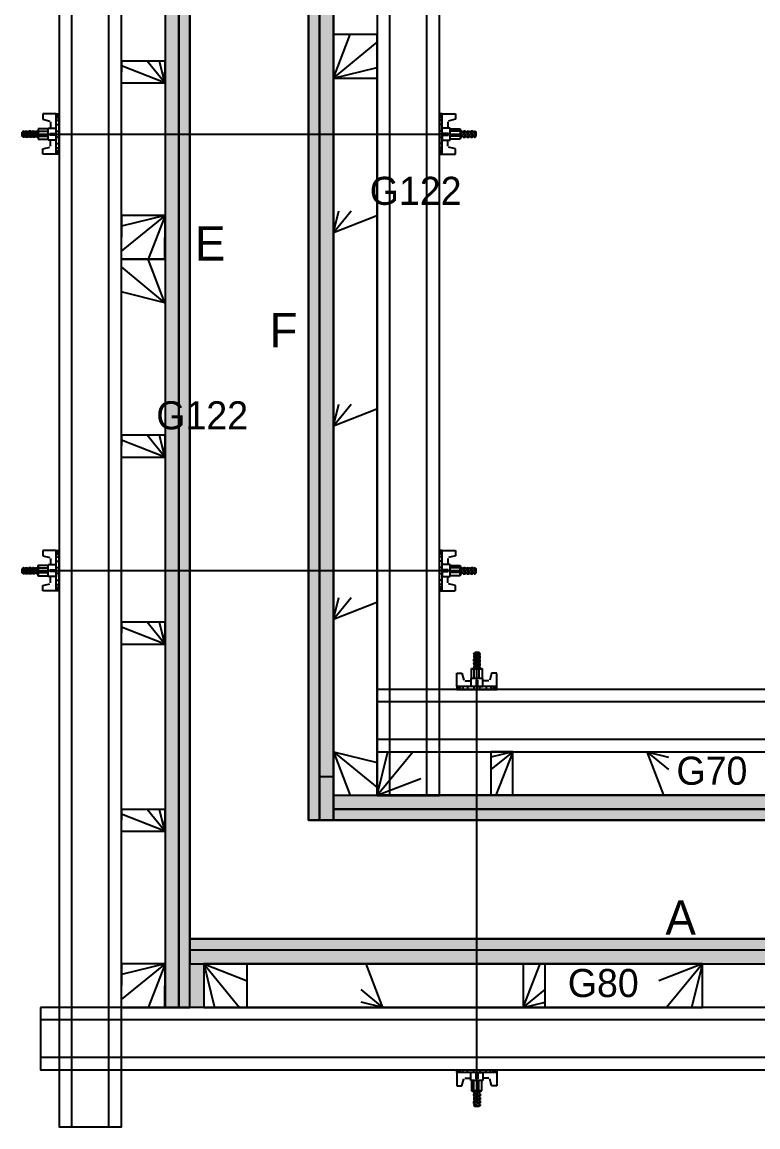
# Model space of a CAD drawing. Header units: metres. Extents: x 3473 to 8260, y 7512 to 8182.
# Drawn here: x 3473.3 to 3709.3, y 7549 to 7903.3 of the extents above; entities that cross this region are included whole.
import ezdxf

# ---------------------------------------------------------------- set-up
doc = ezdxf.new("R2010")
doc.units = ezdxf.units.M
for name, color, linetype in [('CHAPA', 7, 'Continuous'), ('CONCRETO', 7, 'Continuous'), ('Hachura', 7, 'Continuous'), ('Madeira', 7, 'Continuous'), ('Perfil Metálico', 7, 'Continuous'), ('SARRAFO', 7, 'Continuous'), ('TEXTO_GERAL', 7, 'Continuous')]:
    doc.layers.add(name, color=color, linetype=linetype)

msp = doc.modelspace()

# ---------------------------------------------------------------- hatches: boundary and pattern name
at = {"layer": 'Hachura'}
h = msp.add_hatch(color=7, dxfattribs=at)
h.dxf.hatch_style = 1
h.paths.add_polyline_path([(3523.5, 8067.31), (3519.1, 8067.31), (3519.1, 8067.31), (3519.1, 7587.31), (3519.1, 7587.31), (3523.5, 7587.31), (3523.5, 7587.31), (3523.5, 8067.31)])
h = msp.add_hatch(color=7, dxfattribs=at)
h.dxf.hatch_style = 1
h.paths.add_polyline_path([(3523.5, 7587.31), (3527.1, 7587.31), (3527.1, 7587.31), (3527.1, 8067.31), (3527.1, 8067.31), (3523.5, 8067.31), (3523.5, 8067.31), (3523.5, 7587.31)])
h = msp.add_hatch(color=7, dxfattribs=at)
h.dxf.hatch_style = 1
h.paths.add_polyline_path([(3568.7, 8067.31), (3565.1, 8067.31), (3565.1, 8067.31), (3565.1, 7647.31), (3565.1, 7647.31), (3568.7, 7647.31), (3568.7, 7647.31), (3568.7, 8067.31)])
h = msp.add_hatch(color=7, dxfattribs=at)
h.dxf.hatch_style = 1
h.paths.add_polyline_path([(3573.1, 8067.31), (3568.7, 8067.31), (3568.7, 8067.31), (3568.7, 7647.31), (3568.7, 7647.31), (3573.1, 7647.31), (3573.1, 7647.31), (3573.1, 8067.31)])
h = msp.add_hatch(color=7, dxfattribs=at)
h.dxf.hatch_style = 1
h.paths.add_polyline_path([(3573.1, 7650.91), (3573.1, 7655.31), (3573.1, 7655.31), (3879.1, 7655.31), (3879.1, 7655.31), (3879.1, 7650.91), (3879.1, 7650.91), (3573.1, 7650.91)])
h = msp.add_hatch(color=7, dxfattribs=at)
h.dxf.hatch_style = 1
h.paths.add_polyline_path([(3573.1, 7647.31), (3879.1, 7647.31), (3879.1, 7647.31), (3879.1, 7650.91), (3879.1, 7650.91), (3573.1, 7650.91), (3573.1, 7650.91), (3573.1, 7647.31)])
h = msp.add_hatch(color=7, dxfattribs=at)
h.dxf.hatch_style = 1
h.paths.add_polyline_path([(3527.1, 7609.31), (3879.1, 7609.31), (3879.1, 7609.31), (3879.1, 7605.71), (3879.1, 7605.71), (3527.1, 7605.71), (3527.1, 7605.71), (3527.1, 7609.31)])
h = msp.add_hatch(color=7, dxfattribs=at)
h.dxf.hatch_style = 1
h.paths.add_polyline_path([(3527.1, 7605.71), (3527.1, 7601.31), (3527.1, 7601.31), (3879.1, 7601.31), (3879.1, 7601.31), (3879.1, 7605.71), (3879.1, 7605.71), (3527.1, 7605.71)])
h = msp.add_hatch(color=7, dxfattribs=at)
h.dxf.hatch_style = 1
h.paths.add_polyline_path([(3527.1, 7587.31), (3531.5, 7587.31), (3531.5, 7587.31), (3531.5, 7601.31), (3531.5, 7601.31), (3527.1, 7601.31), (3527.1, 7601.31), (3527.1, 7587.31)])

# ---------------------------------------------------------------- linework, layer by layer
at = {"layer": 'CHAPA', "color": 7, "lineweight": 25}
for p, q in [((3527.1, 7609.31), (3527.1, 7601.31)), ((3527.1, 7601.31), (3530.87, 7601.31))]:
    msp.add_line(p, q, dxfattribs=at)
for points in [[(3523.5, 7587.31), (3527.1, 7587.31), (3527.1, 8067.31), (3523.5, 8067.31)], [(3565.1, 8067.31), (3565.1, 7647.31), (3568.7, 7647.31), (3568.7, 8067.31)], [(3573.1, 7647.31), (3879.1, 7647.31), (3879.1, 7650.91), (3573.1, 7650.91)], [(3527.1, 7609.31), (3879.1, 7609.31), (3879.1, 7605.71), (3527.1, 7605.71)]]:
    msp.add_lwpolyline(points, close=True, dxfattribs=at)
at = {"layer": 'CONCRETO', "color": 7, "lineweight": 25}
msp.add_lwpolyline([(3857.1, 7609.31), (3857.1, 7647.31), (3565.1, 7647.31), (3565.1, 8045.31), (3527.1, 8045.31), (3527.1, 7609.31)], close=True, dxfattribs=at)
at = {"layer": 'Hachura', "color": 7, "lineweight": 25}
for p, q in [((3484.19, 7873.85), (3479.93, 7873.85)), ((3479.93, 7873.85), (3479.93, 7872.17)), ((3484.17, 7873.71), (3485.1, 7873.71)), ((3484.17, 7873.5), (3485.1, 7873.5)), ((3484.17, 7873.17), (3485.1, 7873.17)), ((3484.19, 7860.95), (3484.19, 7873.85)), ((3484.19, 7873.85), (3485.09, 7873.85)), ((3485.09, 7873.85), (3485.09, 7860.96)), ((3608.01, 7873.71), (3607.08, 7873.71)), ((3608.01, 7873.5), (3607.08, 7873.5)), ((3608.01, 7873.17), (3607.08, 7873.17)), ((3607.09, 7873.85), (3607.09, 7860.96)), ((3607.99, 7873.85), (3607.09, 7873.85)), ((3607.99, 7860.95), (3607.99, 7873.85)), ((3607.99, 7873.85), (3612.25, 7873.85)), ((3612.25, 7873.85), (3612.25, 7872.17)), ((3479.93, 7872.17), (3482.14, 7871.59)), ((3482.38, 7871.28), (3482.38, 7869.33)), ((3484.17, 7872.7), (3485.1, 7872.7)), ((3484.17, 7871.86), (3485.1, 7871.86)), ((3484.17, 7870.43), (3485.09, 7870.43)), ((3485.09, 7872.9), (3485.09, 7865.08)), ((3608.01, 7872.7), (3607.08, 7872.7)), ((3608.01, 7871.86), (3607.08, 7871.86)), ((3607.09, 7872.9), (3607.09, 7865.08)), ((3608.01, 7870.43), (3607.09, 7870.43)), ((3609.8, 7871.28), (3609.8, 7869.33)), ((3612.25, 7872.17), (3610.04, 7871.59)), ((3473.61, 7868.3), (3473.29, 7867.98)), ((3473.29, 7866.69), (3473.29, 7867.98)), ((3473.61, 7866.37), (3473.29, 7866.69)), ((3473.61, 7867.79), (3473.95, 7868.46)), ((3474.18, 7868.4), (3473.61, 7867.27)), ((3473.61, 7868.05), (3473.74, 7868.3)), ((3473.74, 7868.3), (3473.61, 7868.3)), ((3474.25, 7868.3), (3473.61, 7867.01)), ((3473.61, 7868.3), (3473.61, 7866.37)), ((3473.93, 7866.37), (3473.61, 7866.37)), ((3473.61, 7866.37), (3473.61, 7866.37)), ((3473.93, 7866.37), (3474.9, 7868.3)), ((3473.93, 7866.37), (3474.9, 7868.3)), ((3474.02, 7866.3), (3475.11, 7868.46)), ((3474.25, 7868.3), (3474.9, 7868.3)), ((3475.34, 7868.4), (3474.27, 7866.26)), ((3474.28, 7867.4), (3614.08, 7867.39)), ((3475.42, 7868.3), (3474.45, 7866.37)), ((3475.09, 7866.37), (3474.45, 7866.37)), ((3475.09, 7866.37), (3476.06, 7868.3)), ((3475.19, 7866.3), (3476.27, 7868.46)), ((3476.06, 7868.3), (3475.42, 7868.3)), ((3476.5, 7868.4), (3475.43, 7866.26)), ((3476.58, 7868.3), (3475.61, 7866.37)), ((3476.25, 7866.37), (3475.61, 7866.37)), ((3475.82, 7866.37), (3475.61, 7866.37)), ((3476.25, 7866.37), (3477.22, 7868.3)), ((3476.35, 7866.3), (3477.43, 7868.46)), ((3476.79, 7868.3), (3476.58, 7868.3)), ((3477.66, 7868.4), (3476.59, 7866.26)), ((3477.74, 7868.3), (3476.77, 7866.37)), ((3477.41, 7866.37), (3476.77, 7866.37)), ((3476.79, 7868.3), (3477.22, 7868.3)), ((3477.41, 7866.37), (3478.38, 7868.3)), ((3477.74, 7868.3), (3478.38, 7868.3)), ((3478.38, 7867.53), (3477.75, 7866.26)), ((3478.38, 7867.27), (3477.93, 7866.37)), ((3478.38, 7866.37), (3477.93, 7866.37)), ((3478.38, 7869.08), (3478.38, 7865.72)), ((3481.61, 7869.08), (3478.38, 7869.08)), ((3478.38, 7868.3), (3481.61, 7868.3)), ((3478.38, 7866.76), (3481.61, 7866.76)), ((3478.45, 7869.08), (3478.45, 7865.72)), ((3481.61, 7865.47), (3481.61, 7869.34)), ((3481.61, 7869.34), (3484.19, 7869.34)), ((3481.61, 7869.34), (3481.61, 7869.08)), ((3481.61, 7869.34), (3481.61, 7869.08)), ((3482.19, 7867.61), (3484.19, 7867.61)), ((3484.19, 7867.09), (3482.19, 7867.09)), ((3484.19, 7867.4), (3484.19, 7865.47)), ((3484.19, 7867.4), (3485.09, 7867.4)), ((3484.19, 7866.11), (3484.19, 7866.76)), ((3484.19, 7860.95), (3484.19, 7866.11)), ((3484.51, 7866.44), (3484.29, 7866.44)), ((3484.31, 7868.38), (3484.75, 7868.38)), ((3484.94, 7866.44), (3484.51, 7866.44)), ((3607.99, 7867.4), (3607.09, 7867.4)), ((3607.24, 7866.44), (3607.67, 7866.44)), ((3607.87, 7868.38), (3607.43, 7868.38)), ((3607.67, 7866.44), (3607.88, 7866.44)), ((3610.57, 7869.34), (3607.99, 7869.34)), ((3609.99, 7867.61), (3607.99, 7867.61)), ((3607.99, 7867.4), (3607.99, 7865.47)), ((3607.99, 7867.09), (3609.99, 7867.09)), ((3607.99, 7866.11), (3607.99, 7866.76)), ((3607.99, 7860.95), (3607.99, 7866.11)), ((3610.57, 7865.47), (3610.57, 7869.34)), ((3610.57, 7869.34), (3610.57, 7869.08)), ((3610.57, 7869.34), (3610.57, 7869.08)), ((3610.57, 7869.08), (3613.8, 7869.08)), ((3613.8, 7868.3), (3610.57, 7868.3)), ((3613.8, 7866.76), (3610.57, 7866.76)), ((3613.73, 7869.08), (3613.73, 7865.73)), ((3613.8, 7869.08), (3613.8, 7865.73)), ((3614.44, 7868.3), (3613.8, 7868.3)), ((3614.76, 7866.37), (3613.8, 7868.3)), ((3613.8, 7867.53), (3614.43, 7866.26)), ((3613.8, 7867.27), (3614.25, 7866.37)), ((3613.8, 7866.37), (3614.25, 7866.37)), ((3614.44, 7868.3), (3615.41, 7866.37)), ((3614.52, 7868.4), (3615.59, 7866.26)), ((3615.83, 7866.3), (3614.75, 7868.46)), ((3614.76, 7866.37), (3615.41, 7866.37)), ((3615.39, 7868.3), (3614.96, 7868.3)), ((3615.92, 7866.37), (3614.96, 7868.3)), ((3615.39, 7868.3), (3615.6, 7868.3)), ((3615.6, 7868.3), (3616.57, 7866.37)), ((3615.68, 7868.4), (3616.75, 7866.26)), ((3616.99, 7866.3), (3615.91, 7868.46)), ((3615.92, 7866.37), (3616.57, 7866.37)), ((3616.12, 7868.3), (3616.76, 7868.3)), ((3617.09, 7866.37), (3616.12, 7868.3)), ((3616.36, 7866.37), (3616.57, 7866.37)), ((3616.76, 7868.3), (3617.73, 7866.37)), ((3616.84, 7868.4), (3617.91, 7866.26)), ((3618.15, 7866.3), (3617.07, 7868.46)), ((3617.09, 7866.37), (3617.73, 7866.37)), ((3618.25, 7866.37), (3617.28, 7868.3)), ((3617.92, 7868.3), (3617.28, 7868.3)), ((3618.25, 7866.37), (3617.28, 7868.3)), ((3617.92, 7868.3), (3618.57, 7867.02)), ((3618, 7868.4), (3618.57, 7867.27)), ((3618.57, 7867.79), (3618.23, 7868.46)), ((3618.25, 7866.37), (3618.57, 7866.37)), ((3618.57, 7868.05), (3618.44, 7868.3)), ((3618.44, 7868.3), (3618.57, 7868.3)), ((3618.57, 7868.3), (3618.89, 7867.98)), ((3618.57, 7868.3), (3618.57, 7866.37)), ((3618.57, 7866.37), (3618.89, 7866.69)), ((3618.57, 7866.37), (3618.57, 7866.37)), ((3618.89, 7866.69), (3618.89, 7867.98)), ((3478.38, 7865.72), (3481.61, 7865.72)), ((3479.93, 7862.63), (3482.14, 7863.21)), ((3479.93, 7860.95), (3479.93, 7862.63)), ((3484.19, 7865.47), (3481.61, 7865.47)), ((3482.38, 7863.52), (3482.38, 7865.47)), ((3484.17, 7864.36), (3485.1, 7864.36)), ((3484.17, 7862.95), (3485.1, 7862.95)), ((3608.01, 7864.36), (3607.08, 7864.36)), ((3608.01, 7862.95), (3607.08, 7862.95)), ((3607.99, 7865.47), (3610.57, 7865.47)), ((3609.8, 7863.52), (3609.8, 7865.47)), ((3612.25, 7862.63), (3610.04, 7863.21)), ((3613.8, 7865.73), (3610.57, 7865.73)), ((3612.25, 7860.95), (3612.25, 7862.63)), ((3485.09, 7860.96), (3479.95, 7860.96)), ((3484.17, 7862.1), (3485.1, 7862.1)), ((3484.17, 7861.64), (3485.1, 7861.64)), ((3484.17, 7861.3), (3485.1, 7861.3)), ((3484.17, 7861.09), (3485.1, 7861.09)), ((3608.01, 7862.1), (3607.08, 7862.1)), ((3608.01, 7861.64), (3607.08, 7861.64)), ((3608.01, 7861.3), (3607.08, 7861.3)), ((3608.01, 7861.09), (3607.08, 7861.09)), ((3607.09, 7860.96), (3612.23, 7860.96)), ((3484.16, 7733.85), (3479.9, 7733.85)), ((3479.9, 7733.85), (3479.9, 7732.17)), ((3479.9, 7732.17), (3482.11, 7731.59)), ((3484.14, 7733.71), (3485.07, 7733.71)), ((3484.14, 7733.5), (3485.07, 7733.5)), ((3484.14, 7733.17), (3485.07, 7733.17)), ((3484.14, 7732.7), (3485.07, 7732.7)), ((3484.14, 7731.86), (3485.07, 7731.86)), ((3484.16, 7720.95), (3484.16, 7733.85)), ((3484.16, 7733.85), (3485.06, 7733.85)), ((3485.06, 7733.85), (3485.06, 7720.96)), ((3485.06, 7732.9), (3485.06, 7725.08)), ((3607.06, 7733.85), (3607.06, 7720.96)), ((3607.97, 7733.85), (3607.06, 7733.85)), ((3607.98, 7733.71), (3607.06, 7733.71)), ((3607.98, 7733.5), (3607.06, 7733.5)), ((3607.98, 7733.17), (3607.06, 7733.17)), ((3607.06, 7732.9), (3607.06, 7725.08)), ((3607.98, 7732.7), (3607.06, 7732.7)), ((3607.98, 7731.86), (3607.06, 7731.86)), ((3607.97, 7720.95), (3607.97, 7733.85)), ((3607.97, 7733.85), (3612.22, 7733.85)), ((3612.22, 7732.17), (3610.01, 7731.59)), ((3612.22, 7733.85), (3612.22, 7732.17)), ((3473.58, 7728.3), (3473.26, 7727.98)), ((3473.26, 7726.69), (3473.26, 7727.98)), ((3473.58, 7727.79), (3473.92, 7728.46)), ((3474.15, 7728.4), (3473.58, 7727.27)), ((3473.58, 7728.05), (3473.71, 7728.3)), ((3473.71, 7728.3), (3473.58, 7728.3)), ((3474.23, 7728.3), (3473.58, 7727.01)), ((3473.58, 7728.3), (3473.58, 7726.37)), ((3473.91, 7726.37), (3474.87, 7728.3)), ((3473.91, 7726.37), (3474.87, 7728.3)), ((3474, 7726.3), (3475.08, 7728.46)), ((3474.23, 7728.3), (3474.87, 7728.3)), ((3475.31, 7728.4), (3474.24, 7726.26)), ((3475.39, 7728.3), (3474.42, 7726.37)), ((3475.07, 7726.37), (3476.03, 7728.3)), ((3475.16, 7726.3), (3476.24, 7728.46)), ((3476.03, 7728.3), (3475.39, 7728.3)), ((3476.47, 7728.4), (3475.4, 7726.26)), ((3476.55, 7728.3), (3475.58, 7726.37)), ((3476.23, 7726.37), (3477.19, 7728.3)), ((3476.32, 7726.3), (3477.4, 7728.46)), ((3476.76, 7728.3), (3476.55, 7728.3)), ((3477.63, 7728.4), (3476.56, 7726.26)), ((3477.71, 7728.3), (3476.74, 7726.37)), ((3476.76, 7728.3), (3477.19, 7728.3)), ((3477.39, 7726.37), (3478.36, 7728.3)), ((3477.71, 7728.3), (3478.36, 7728.3)), ((3478.36, 7729.08), (3478.36, 7725.72)), ((3481.58, 7729.08), (3478.36, 7729.08)), ((3478.36, 7728.3), (3481.58, 7728.3)), ((3478.42, 7729.08), (3478.42, 7725.72)), ((3481.58, 7725.47), (3481.58, 7729.34)), ((3481.58, 7729.34), (3484.16, 7729.34)), ((3481.58, 7729.34), (3481.58, 7729.08)), ((3481.58, 7729.34), (3481.58, 7729.08)), ((3482.35, 7731.28), (3482.35, 7729.33)), ((3484.14, 7730.43), (3485.06, 7730.43)), ((3484.29, 7728.38), (3484.72, 7728.38)), ((3607.98, 7730.43), (3607.06, 7730.43)), ((3607.84, 7728.38), (3607.41, 7728.38)), ((3610.55, 7729.34), (3607.97, 7729.34)), ((3609.77, 7731.28), (3609.77, 7729.33)), ((3610.55, 7725.47), (3610.55, 7729.34)), ((3610.55, 7729.34), (3610.55, 7729.08)), ((3610.55, 7729.34), (3610.55, 7729.08)), ((3610.55, 7729.08), (3613.77, 7729.08)), ((3613.77, 7728.3), (3610.55, 7728.3)), ((3613.7, 7729.08), (3613.7, 7725.73)), ((3613.77, 7729.08), (3613.77, 7725.73)), ((3614.41, 7728.3), (3613.77, 7728.3)), ((3614.74, 7726.37), (3613.77, 7728.3)), ((3614.41, 7728.3), (3615.38, 7726.37)), ((3614.49, 7728.4), (3615.56, 7726.26)), ((3615.81, 7726.3), (3614.72, 7728.46)), ((3615.36, 7728.3), (3614.93, 7728.3)), ((3615.9, 7726.37), (3614.93, 7728.3)), ((3615.36, 7728.3), (3615.58, 7728.3)), ((3615.58, 7728.3), (3616.54, 7726.37)), ((3615.65, 7728.4), (3616.72, 7726.26)), ((3616.97, 7726.3), (3615.88, 7728.46)), ((3616.09, 7728.3), (3616.74, 7728.3)), ((3617.06, 7726.37), (3616.09, 7728.3)), ((3616.74, 7728.3), (3617.7, 7726.37)), ((3616.82, 7728.4), (3617.89, 7726.26)), ((3618.13, 7726.3), (3617.04, 7728.46)), ((3618.22, 7726.37), (3617.25, 7728.3)), ((3617.9, 7728.3), (3617.25, 7728.3)), ((3618.22, 7726.37), (3617.25, 7728.3)), ((3617.9, 7728.3), (3618.54, 7727.02)), ((3617.98, 7728.4), (3618.54, 7727.27)), ((3618.54, 7727.79), (3618.21, 7728.46)), ((3618.54, 7728.05), (3618.41, 7728.3)), ((3618.41, 7728.3), (3618.54, 7728.3)), ((3618.54, 7728.3), (3618.86, 7727.98)), ((3618.54, 7728.3), (3618.54, 7726.37)), ((3618.86, 7726.69), (3618.86, 7727.98)), ((3473.58, 7726.37), (3473.26, 7726.69)), ((3473.91, 7726.37), (3473.58, 7726.37)), ((3473.58, 7726.37), (3473.58, 7726.37)), ((3474.26, 7727.4), (3614.06, 7727.39)), ((3475.07, 7726.37), (3474.42, 7726.37)), ((3476.23, 7726.37), (3475.58, 7726.37)), ((3475.79, 7726.37), (3475.58, 7726.37)), ((3477.39, 7726.37), (3476.74, 7726.37)), ((3478.36, 7727.53), (3477.72, 7726.26)), ((3478.36, 7727.27), (3477.9, 7726.37)), ((3478.36, 7726.37), (3477.9, 7726.37)), ((3478.36, 7726.76), (3481.58, 7726.76)), ((3478.36, 7725.72), (3481.58, 7725.72)), ((3484.16, 7725.47), (3481.58, 7725.47)), ((3482.16, 7727.61), (3484.16, 7727.61)), ((3484.16, 7727.09), (3482.16, 7727.09)), ((3482.35, 7723.52), (3482.35, 7725.47)), ((3484.14, 7724.36), (3485.07, 7724.36)), ((3484.16, 7727.4), (3484.16, 7725.47)), ((3484.16, 7727.4), (3485.06, 7727.4)), ((3484.16, 7726.11), (3484.16, 7726.76)), ((3484.16, 7720.95), (3484.16, 7726.11)), ((3484.48, 7726.44), (3484.27, 7726.44)), ((3484.91, 7726.44), (3484.48, 7726.44)), ((3607.97, 7727.4), (3607.06, 7727.4)), ((3607.98, 7724.36), (3607.06, 7724.36)), ((3607.21, 7726.44), (3607.65, 7726.44)), ((3607.65, 7726.44), (3607.86, 7726.44)), ((3609.96, 7727.61), (3607.97, 7727.61)), ((3607.97, 7727.4), (3607.97, 7725.47)), ((3607.97, 7727.09), (3609.96, 7727.09)), ((3607.97, 7726.11), (3607.97, 7726.76)), ((3607.97, 7720.95), (3607.97, 7726.11)), ((3607.97, 7725.47), (3610.55, 7725.47)), ((3609.77, 7723.52), (3609.77, 7725.47)), ((3613.77, 7726.76), (3610.55, 7726.76)), ((3613.77, 7725.73), (3610.55, 7725.73)), ((3613.77, 7727.53), (3614.4, 7726.26)), ((3613.77, 7727.27), (3614.22, 7726.37)), ((3613.77, 7726.37), (3614.22, 7726.37)), ((3614.74, 7726.37), (3615.38, 7726.37)), ((3615.9, 7726.37), (3616.54, 7726.37)), ((3616.33, 7726.37), (3616.54, 7726.37)), ((3617.06, 7726.37), (3617.7, 7726.37)), ((3618.22, 7726.37), (3618.54, 7726.37)), ((3618.54, 7726.37), (3618.86, 7726.69)), ((3618.54, 7726.37), (3618.54, 7726.37)), ((3479.9, 7722.63), (3482.11, 7723.21)), ((3479.9, 7720.95), (3479.9, 7722.63)), ((3485.06, 7720.96), (3479.93, 7720.96)), ((3484.14, 7722.95), (3485.07, 7722.95)), ((3484.14, 7722.1), (3485.07, 7722.1)), ((3484.14, 7721.64), (3485.07, 7721.64)), ((3484.14, 7721.3), (3485.07, 7721.3)), ((3484.14, 7721.09), (3485.07, 7721.09)), ((3607.98, 7722.95), (3607.06, 7722.95)), ((3607.98, 7722.1), (3607.06, 7722.1)), ((3607.98, 7721.64), (3607.06, 7721.64)), ((3607.98, 7721.3), (3607.06, 7721.3)), ((3607.98, 7721.09), (3607.06, 7721.09)), ((3607.06, 7720.96), (3612.2, 7720.96)), ((3612.22, 7722.63), (3610.01, 7723.21)), ((3612.22, 7720.95), (3612.22, 7722.63)), ((3618.71, 7700.79), (3618.04, 7700.45)), ((3620.21, 7700.37), (3618.04, 7699.29)), ((3618.1, 7700.22), (3619.23, 7700.79)), ((3618.1, 7699.06), (3620.24, 7700.13)), ((3618.2, 7700.79), (3618.52, 7701.11)), ((3618.46, 7700.79), (3618.2, 7700.66)), ((3618.2, 7700.66), (3618.2, 7700.79)), ((3618.2, 7700.14), (3619.49, 7700.79)), ((3618.2, 7700.79), (3620.14, 7700.79)), ((3620.13, 7700.47), (3618.2, 7699.5)), ((3620.13, 7700.47), (3618.2, 7699.5)), ((3618.2, 7700.14), (3618.2, 7699.5)), ((3618.2, 7698.98), (3620.13, 7699.95)), ((3619.81, 7701.11), (3618.52, 7701.11)), ((3620.14, 7700.79), (3619.81, 7701.11)), ((3620.13, 7700.47), (3620.13, 7700.79)), ((3620.13, 7699.31), (3620.13, 7699.95)), ((3620.14, 7700.79), (3620.14, 7700.79)), ((3617.42, 7696.02), (3620.78, 7696.02)), ((3617.42, 7692.79), (3617.42, 7696.02)), ((3617.42, 7695.95), (3620.78, 7695.95)), ((3620.21, 7699.21), (3618.04, 7698.13)), ((3620.21, 7698.05), (3618.04, 7696.97)), ((3618.1, 7697.9), (3620.24, 7698.97)), ((3618.1, 7696.74), (3620.24, 7697.81)), ((3620.13, 7699.31), (3618.2, 7698.34)), ((3618.2, 7698.34), (3618.2, 7698.98)), ((3618.2, 7697.82), (3620.13, 7698.79)), ((3620.13, 7698.15), (3618.2, 7697.18)), ((3618.2, 7697.61), (3618.2, 7697.82)), ((3618.2, 7696.66), (3620.13, 7697.63)), ((3618.2, 7697.61), (3618.2, 7697.18)), ((3620.13, 7696.98), (3618.2, 7696.02)), ((3618.2, 7696.66), (3618.2, 7696.02)), ((3618.2, 7696.02), (3618.2, 7692.79)), ((3618.97, 7696.02), (3620.24, 7696.65)), ((3619.1, 7556.54), (3619.11, 7696.34)), ((3619.23, 7696.02), (3620.13, 7696.47)), ((3619.75, 7696.02), (3619.75, 7692.79)), ((3620.13, 7698.15), (3620.13, 7698.79)), ((3620.13, 7698.58), (3620.13, 7698.79)), ((3620.13, 7696.98), (3620.13, 7697.63)), ((3620.13, 7696.02), (3620.13, 7696.47)), ((3620.78, 7696.02), (3620.78, 7692.79)), ((3612.65, 7690.21), (3612.65, 7694.47)), ((3612.65, 7694.47), (3614.33, 7694.47)), ((3614.33, 7694.47), (3614.91, 7692.26)), ((3621.04, 7692.79), (3617.17, 7692.79)), ((3617.17, 7692.79), (3617.17, 7690.21)), ((3617.17, 7692.79), (3617.42, 7692.79)), ((3617.17, 7692.79), (3617.42, 7692.79)), ((3621.04, 7690.21), (3621.04, 7692.79)), ((3623.87, 7694.47), (3623.29, 7692.26)), ((3625.55, 7694.47), (3623.87, 7694.47)), ((3625.55, 7689.31), (3625.55, 7694.45)), ((3625.55, 7690.21), (3612.65, 7690.21)), ((3612.65, 7690.21), (3612.65, 7689.31)), ((3612.65, 7689.31), (3625.55, 7689.31)), ((3612.79, 7690.23), (3612.79, 7689.3)), ((3613, 7690.23), (3613, 7689.3)), ((3613.34, 7690.23), (3613.34, 7689.3)), ((3613.6, 7689.31), (3621.42, 7689.31)), ((3613.8, 7690.23), (3613.8, 7689.3)), ((3614.64, 7690.23), (3614.64, 7689.3)), ((3615.22, 7692.02), (3617.17, 7692.02)), ((3616.08, 7690.23), (3616.08, 7689.31)), ((3618.13, 7690.09), (3618.13, 7689.65)), ((3618.9, 7692.21), (3618.9, 7690.21)), ((3619.1, 7690.21), (3621.04, 7690.21)), ((3619.11, 7690.21), (3619.11, 7689.31)), ((3619.41, 7690.21), (3619.41, 7692.21)), ((3620.39, 7690.21), (3619.75, 7690.21)), ((3620.06, 7689.89), (3620.06, 7690.11)), ((3620.06, 7689.46), (3620.06, 7689.89)), ((3625.55, 7690.21), (3620.39, 7690.21)), ((3622.98, 7692.02), (3621.04, 7692.02)), ((3622.14, 7690.23), (3622.14, 7689.3)), ((3623.56, 7690.23), (3623.56, 7689.3)), ((3624.4, 7690.23), (3624.4, 7689.3)), ((3624.86, 7690.23), (3624.86, 7689.3)), ((3625.2, 7690.23), (3625.2, 7689.3)), ((3625.41, 7690.23), (3625.41, 7689.3)), ((3612.65, 7567.31), (3625.54, 7567.31)), ((3612.65, 7566.41), (3612.65, 7567.31)), ((3625.54, 7566.41), (3612.65, 7566.41)), ((3612.65, 7566.41), (3612.65, 7562.15)), ((3612.78, 7566.39), (3612.78, 7567.32)), ((3612.99, 7566.39), (3612.99, 7567.32)), ((3613.33, 7566.39), (3613.33, 7567.32)), ((3613.6, 7567.31), (3621.41, 7567.31)), ((3613.79, 7566.39), (3613.79, 7567.32)), ((3614.64, 7566.39), (3614.64, 7567.32)), ((3616.07, 7566.39), (3616.07, 7567.31)), ((3617.16, 7563.83), (3617.16, 7566.41)), ((3618.12, 7566.53), (3618.12, 7566.97)), ((3618.89, 7564.41), (3618.89, 7566.41)), ((3619.09, 7566.41), (3621.03, 7566.41)), ((3619.1, 7566.41), (3619.1, 7567.31)), ((3619.41, 7566.41), (3619.41, 7564.41)), ((3620.38, 7566.41), (3619.74, 7566.41)), ((3620.05, 7567.16), (3620.05, 7566.73)), ((3620.05, 7566.73), (3620.05, 7566.52)), ((3625.54, 7566.41), (3620.38, 7566.41)), ((3621.03, 7566.41), (3621.03, 7563.83)), ((3622.13, 7566.39), (3622.13, 7567.32)), ((3623.55, 7566.39), (3623.55, 7567.32)), ((3624.39, 7566.39), (3624.39, 7567.32)), ((3624.86, 7566.39), (3624.86, 7567.32)), ((3625.19, 7566.39), (3625.19, 7567.32)), ((3625.4, 7566.39), (3625.4, 7567.32)), ((3625.54, 7567.31), (3625.54, 7562.17)), ((3612.65, 7562.15), (3614.32, 7562.15)), ((3614.32, 7562.15), (3614.9, 7564.36)), ((3615.22, 7564.6), (3617.16, 7564.6)), ((3621.03, 7563.83), (3617.16, 7563.83)), ((3617.16, 7563.83), (3617.42, 7563.83)), ((3617.16, 7563.83), (3617.42, 7563.83)), ((3617.42, 7563.83), (3617.42, 7560.6)), ((3618.19, 7560.6), (3618.19, 7563.83)), ((3619.74, 7560.6), (3619.74, 7563.83)), ((3620.77, 7560.6), (3620.77, 7563.83)), ((3622.97, 7564.6), (3621.03, 7564.6)), ((3623.87, 7562.15), (3623.29, 7564.36)), ((3625.54, 7562.15), (3623.87, 7562.15)), ((3617.42, 7560.67), (3620.77, 7560.67)), ((3617.42, 7560.6), (3620.77, 7560.6)), ((3620.2, 7558.57), (3618.03, 7559.65)), ((3620.2, 7557.41), (3618.03, 7558.49)), ((3618.09, 7559.88), (3620.23, 7558.81)), ((3618.09, 7558.72), (3620.23, 7557.65)), ((3618.19, 7559.96), (3618.19, 7560.6)), ((3620.13, 7559.64), (3618.19, 7560.6)), ((3618.19, 7559.96), (3620.13, 7558.99)), ((3618.19, 7559.01), (3618.19, 7559.44)), ((3620.13, 7558.47), (3618.19, 7559.44)), ((3618.19, 7559.01), (3618.19, 7558.8)), ((3618.19, 7558.8), (3620.13, 7557.83)), ((3618.19, 7558.28), (3618.19, 7557.64)), ((3620.13, 7557.31), (3618.19, 7558.28)), ((3618.97, 7560.6), (3620.23, 7559.97)), ((3619.22, 7560.6), (3620.13, 7560.15)), ((3620.13, 7560.6), (3620.13, 7560.15)), ((3620.13, 7559.64), (3620.13, 7558.99)), ((3620.13, 7558.47), (3620.13, 7557.83)), ((3620.13, 7558.04), (3620.13, 7557.83)), ((3620.2, 7556.25), (3618.03, 7557.33)), ((3618.71, 7555.83), (3618.03, 7556.17)), ((3618.09, 7557.56), (3620.23, 7556.49)), ((3618.09, 7556.4), (3619.22, 7555.83)), ((3618.19, 7557.64), (3620.13, 7556.67)), ((3620.13, 7556.15), (3618.19, 7557.12)), ((3618.19, 7556.48), (3618.19, 7557.12)), ((3620.13, 7556.15), (3618.19, 7557.12)), ((3618.19, 7556.48), (3619.48, 7555.83)), ((3618.45, 7555.83), (3618.19, 7555.96)), ((3618.19, 7555.96), (3618.19, 7555.83)), ((3618.19, 7555.83), (3618.52, 7555.51)), ((3618.19, 7555.83), (3620.13, 7555.83)), ((3619.81, 7555.51), (3618.52, 7555.51)), ((3620.13, 7555.83), (3619.81, 7555.51)), ((3620.13, 7557.31), (3620.13, 7556.67)), ((3620.13, 7556.15), (3620.13, 7555.83)), ((3620.13, 7555.83), (3620.13, 7555.83))]:
    msp.add_line(p, q, dxfattribs=at)
at = {"layer": 'Madeira', "color": 7, "lineweight": 25}
for p, q in [((3573.11, 7885.3), (3578.52, 7899.31)), ((3573.11, 7885.3), (3587.1, 7896.83)), ((3519.09, 7883.82), (3505.1, 7889.26)), ((3519.09, 7883.82), (3513.34, 7890.82)), ((3519.09, 7883.82), (3517.36, 7890.82)), ((3573.11, 7885.3), (3587.11, 7888.8)), ((3519.1, 7841.32), (3505.09, 7829.82)), ((3519.1, 7841.32), (3505.1, 7837.85)), ((3519.1, 7841.32), (3513.66, 7827.32)), ((3573.1, 7835.81), (3578.85, 7842.82)), ((3573.1, 7835.81), (3574.83, 7842.81)), ((3573.1, 7835.81), (3587.09, 7841.25)), ((3519.08, 7813.31), (3513.67, 7827.32)), ((3519.08, 7813.31), (3505.1, 7824.84)), ((3519.08, 7813.31), (3505.09, 7816.81)), ((3573.1, 7773.81), (3578.85, 7780.82)), ((3573.1, 7773.81), (3574.83, 7780.81)), ((3573.1, 7773.81), (3587.09, 7779.25)), ((3519.09, 7763.82), (3513.34, 7770.82)), ((3519.09, 7763.82), (3517.36, 7770.82)), ((3519.09, 7763.82), (3505.1, 7769.26)), ((3573.1, 7711.81), (3578.85, 7718.82)), ((3573.1, 7711.81), (3574.83, 7718.81)), ((3573.1, 7711.81), (3587.09, 7717.25)), ((3519.09, 7703.82), (3513.34, 7710.82)), ((3519.09, 7703.82), (3517.36, 7710.82)), ((3519.09, 7703.82), (3505.1, 7709.26)), ((3573.09, 7669.31), (3587.1, 7657.81)), ((3573.09, 7669.31), (3587.1, 7665.84)), ((3573.09, 7669.31), (3578.53, 7655.32)), ((3587.11, 7655.33), (3598.62, 7669.33)), ((3587.11, 7655.33), (3590.59, 7669.33)), ((3630.61, 7669.33), (3623.61, 7663.57)), ((3630.61, 7669.33), (3623.61, 7667.58)), ((3630.61, 7669.33), (3625.18, 7655.33)), ((3673.61, 7669.33), (3680.61, 7663.57)), ((3673.61, 7669.33), (3680.61, 7667.58)), ((3673.61, 7669.33), (3679.03, 7655.33)), ((3587.11, 7655.33), (3601.11, 7660.75)), ((3519.09, 7643.82), (3513.34, 7650.82)), ((3519.09, 7643.82), (3517.36, 7650.82)), ((3519.09, 7643.82), (3505.1, 7649.26)), ((3519.1, 7601.32), (3505.09, 7589.82)), ((3519.1, 7601.32), (3505.1, 7597.85)), ((3519.1, 7601.32), (3513.66, 7587.32)), ((3531.5, 7601.27), (3543.01, 7587.27)), ((3531.5, 7601.27), (3534.98, 7587.27)), ((3531.5, 7601.27), (3545.5, 7595.84)), ((3589, 7587.27), (3583.57, 7601.27)), ((3634, 7587.27), (3639.43, 7601.27)), ((3691.5, 7601.27), (3677.5, 7595.84)), ((3691.5, 7601.27), (3679.98, 7587.27)), ((3691.5, 7601.27), (3688.01, 7587.27)), ((3589, 7587.27), (3582, 7593.03)), ((3634, 7587.27), (3641, 7593.03)), ((3589, 7587.27), (3582, 7589.01)), ((3634, 7587.27), (3641, 7589.01))]:
    msp.add_line(p, q, dxfattribs=at)
for points in [[(3519.1, 7827.32), (3505.1, 7827.33), (3505.1, 8067.33), (3519.1, 8067.31)], [(3573.11, 7885.3), (3587.11, 7885.32), (3587.1, 7899.32), (3573.1, 7899.3)], [(3573.1, 7655.31), (3587.1, 7655.33), (3587.1, 7899.32), (3573.1, 7899.3)], [(3519.09, 7883.82), (3519.1, 7890.82), (3505.1, 7890.83), (3505.09, 7883.83)], [(3519.1, 7841.32), (3505.1, 7841.33), (3505.09, 7827.33), (3519.09, 7827.32)], [(3519.1, 7587.32), (3505.1, 7587.33), (3505.1, 7827.33), (3519.1, 7827.31)], [(3519.09, 7763.82), (3519.1, 7770.82), (3505.1, 7770.83), (3505.09, 7763.83)], [(3519.09, 7703.82), (3519.1, 7710.82), (3505.1, 7710.83), (3505.09, 7703.83)], [(3587.11, 7655.33), (3587.11, 7669.33), (3727.11, 7669.33), (3727.11, 7655.33)], [(3630.61, 7669.33), (3623.61, 7669.33), (3623.61, 7655.33), (3630.61, 7655.33)], [(3519.09, 7643.82), (3519.1, 7650.82), (3505.1, 7650.83), (3505.09, 7643.83)], [(3519.1, 7601.32), (3505.1, 7601.33), (3505.09, 7587.33), (3519.09, 7587.32)], [(3531.5, 7601.27), (3531.5, 7587.27), (3545.5, 7587.27), (3545.5, 7601.27)], [(3531.5, 7601.27), (3531.5, 7587.27), (3691.5, 7587.27), (3691.5, 7601.27)], [(3634, 7587.27), (3641, 7587.27), (3641, 7601.27), (3634, 7601.27)]]:
    msp.add_lwpolyline(points, close=True, dxfattribs=at)
at = {"layer": 'Perfil Metálico', "color": 7, "lineweight": 25}
for points in [[(3505.1, 8099.25), (3485.1, 8099.25), (3485.1, 7548.99), (3505.1, 7548.99)], [(3489.1, 7548.99), (3501.1, 7548.99), (3501.1, 8099.25), (3489.1, 8099.25)], [(3607.1, 8099.25), (3587.1, 8099.25), (3587.1, 7655.31), (3607.1, 7655.31)], [(3591.1, 7655.31), (3603.1, 7655.31), (3603.1, 8099.25), (3591.1, 8099.25)], [(3587.1, 7689.31), (3587.1, 7669.31), (3903.47, 7669.31), (3903.47, 7689.31)], [(3903.47, 7673.31), (3903.47, 7685.31), (3587.1, 7685.31), (3587.1, 7673.31)], [(3479.19, 7587.31), (3479.19, 7567.31), (3903.47, 7567.31), (3903.47, 7587.31)], [(3903.47, 7571.31), (3903.47, 7583.31), (3479.19, 7583.31), (3479.19, 7571.31)]]:
    msp.add_lwpolyline(points, close=True, dxfattribs=at)
at = {"layer": 'SARRAFO', "color": 7, "lineweight": 25}
for p, q in [((3573.1, 7661.31), (3568.7, 7661.31)), ((3527.1, 7601.31), (3879.1, 7601.27))]:
    msp.add_line(p, q, dxfattribs=at)
for points in [[(3523.5, 7587.31), (3523.5, 8067.31), (3519.1, 8067.31), (3519.1, 7587.31)], [(3523.5, 7587.31), (3523.5, 8067.31), (3519.1, 8067.31), (3519.1, 7587.31)], [(3573.1, 7647.31), (3573.1, 8067.31), (3568.7, 8067.31), (3568.7, 7647.31)], [(3573.1, 7647.31), (3568.7, 7647.31), (3568.7, 8067.31), (3573.1, 8067.31)], [(3573.1, 7650.91), (3879.1, 7650.91), (3879.1, 7655.31), (3573.1, 7655.31)], [(3531.5, 7601.31), (3531.5, 7587.31), (3527.1, 7587.31), (3527.1, 7601.31)]]:
    msp.add_lwpolyline(points, close=True, dxfattribs=at)
msp.add_lwpolyline([(3879.1, 7601.27), (3879.1, 7609.31), (3527.1, 7609.31), (3527.1, 7601.31)], dxfattribs=at)

# ---------------------------------------------------------------- texts
at = {"layer": 'TEXTO_GERAL', "color": 7, "lineweight": 25}
for s, height, p in [('G122', 9, (3584.77, 7844.7)), ('E', 11, (3528.68, 7826.84)), ('F', 11, (3552.62, 7799.02)), ('G122', 9, (3516.3, 7772.71)), ('G70', 9, (3683.14, 7658.72)), ('A', 11, (3679.59, 7610.6)), ('G80', 9, (3648.29, 7590.63))]:
    msp.add_text(s, height=height, dxfattribs=at).set_placement(p)

doc.saveas('drawing.dxf')
